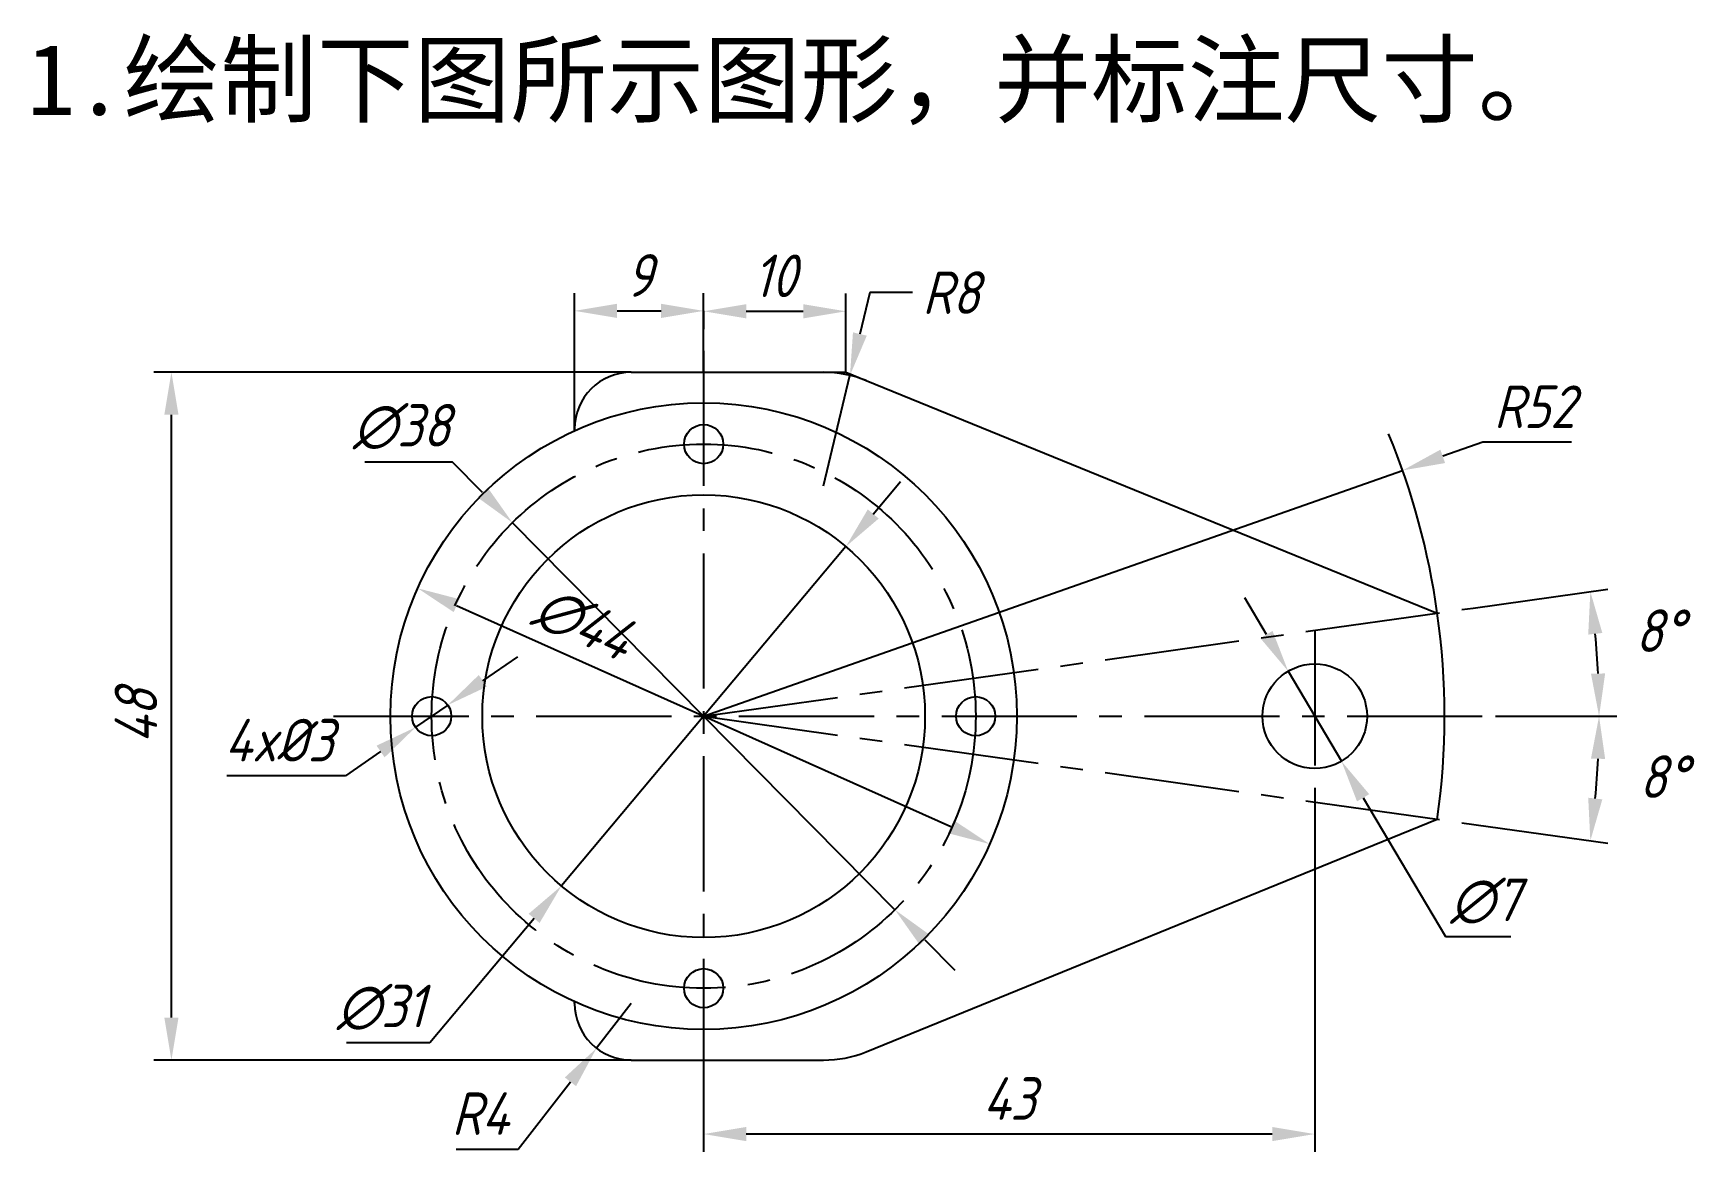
# Model space of a CAD drawing. Header units: millimetres. Extents: x 205 to 439, y 91 to 249.
import ezdxf

# ---------------------------------------------------------------- set-up
doc = ezdxf.new("R2010")
doc.units = ezdxf.units.MM
doc.linetypes.add('CENTER2', pattern=[28.575, 19.05, -3.175, 3.175, -3.175])
for name, color, linetype in [('cen', 1, 'CENTER2'), ('dim', 5, 'Continuous'), ('细实线层', 6, 'Continuous')]:
    doc.layers.add(name, color=color, linetype=linetype)
doc.styles.add('gb', font='gbeitc.shx', dxfattribs={"bigfont": 'gbcbig.shx'})
doc.styles.add('宋体', font='SimSun.ttf')
doc.dimstyles.new('ISO-25$3', dxfattribs={"dimscale": 2, "dimtxt": 3, "dimasz": 3, "dimexe": 1.25, "dimexo": 0, "dimgap": 1, "dimtad": 1, "dimtih": 1, "dimtoh": 1, "dimdec": 0, "dimlfac": 0.5, "dimdsep": 46, "dimtxsty": 'gb', "dimcen": 1, "dimadec": 0, "dimazin": 0, "dimtfac": 1, "dimtdec": 0, "dimtmove": 0, "dimatfit": 0, "dimfxl": 0, "dimarcsym": 0})
doc.dimstyles.new('习题', dxfattribs={"dimscale": 2, "dimtxt": 3, "dimasz": 3, "dimexe": 1.25, "dimexo": 0, "dimgap": 1, "dimtad": 1, "dimdec": 0, "dimlfac": 0.5, "dimdsep": 46, "dimtxsty": 'gb', "dimcen": 2.5, "dimadec": 0, "dimazin": 0, "dimtfac": 1, "dimtdec": 0, "dimtmove": 0, "dimatfit": 3, "dimfxl": 0, "dimarcsym": 0})
doc.dimstyles.new('习题$2', dxfattribs={"dimscale": 2, "dimtxt": 3, "dimasz": 3, "dimexe": 1.25, "dimexo": 0, "dimgap": 1, "dimtad": 2, "dimtih": 1, "dimtoh": 1, "dimdec": 0, "dimlfac": 0.5, "dimdsep": 46, "dimtxsty": 'gb', "dimcen": 2.5, "dimadec": 0, "dimazin": 0, "dimtfac": 1, "dimtdec": 0, "dimtmove": 1, "dimatfit": 2, "dimfxl": 0, "dimarcsym": 0})
doc.dimstyles.new('习题$3', dxfattribs={"dimscale": 2, "dimtxt": 3, "dimasz": 3, "dimexe": 1.25, "dimexo": 0, "dimgap": 1, "dimtad": 1, "dimdec": 0, "dimlfac": 0.5, "dimdsep": 46, "dimtxsty": 'gb', "dimcen": 2.5, "dimadec": 0, "dimazin": 0, "dimtfac": 1, "dimtdec": 0, "dimtmove": 0, "dimatfit": 2, "dimfxl": 0, "dimarcsym": 0})
doc.dimstyles.new('习题$4', dxfattribs={"dimscale": 2, "dimtxt": 3, "dimasz": 3, "dimexe": 1.25, "dimexo": 0, "dimgap": 1, "dimtad": 1, "dimtih": 1, "dimtoh": 1, "dimdec": 0, "dimlfac": 0.5, "dimdsep": 46, "dimtxsty": 'gb', "dimcen": 2.5, "dimadec": 0, "dimazin": 0, "dimtfac": 1, "dimtdec": 0, "dimtmove": 0, "dimatfit": 3, "dimfxl": 0, "dimarcsym": 0})

# ---------------------------------------------------------------- blocks, each defined once
blk = doc.blocks.new('*D1')
at = {"layer": 'Defpoints', "color": 0}
for p in [(258.9, 170.83), (339.53, 134.78)]:
    blk.add_point(p, dxfattribs=at)
at = {"layer": 'dim', "color": 0, "lineweight": -2}
blk.add_line((334.05, 137.23), (264.38, 168.38), dxfattribs=at)
at = {"layer": 'dim', "color": 0}
for points in [[(264.79, 169.29), (263.97, 167.47), (258.9, 170.83)], [(334.46, 138.14), (333.64, 136.32), (339.53, 134.78)]]:
    blk.add_solid(points, dxfattribs=at)
at = {"layer": 'dim', "color": 0, "insert": (282.29, 165.85), "char_height": 6, "attachment_point": 5, "rotation": 335.9113, "style": 'gb'}
blk.add_mtext('∅44', dxfattribs=at)
blk = doc.blocks.new('*D2')
at = {"layer": 'Defpoints', "color": 0}
for p in [(272.26, 180.07), (326.17, 125.53)]:
    blk.add_point(p, dxfattribs=at)
at = {"layer": 'dim', "color": 0, "lineweight": -2}
for p, q in [((263.82, 188.61), (251.45, 188.61)), ((268.04, 184.34), (263.82, 188.61)), ((326.17, 125.53), (272.26, 180.07)), ((330.39, 121.27), (334.61, 117))]:
    blk.add_line(p, q, dxfattribs=at)
at = {"layer": 'dim', "color": 0}
for points in [[(268.75, 185.04), (267.33, 183.64), (272.26, 180.07)], [(331.1, 121.97), (329.68, 120.56), (326.17, 125.53)]]:
    blk.add_solid(points, dxfattribs=at)
at = {"layer": 'dim', "color": 0, "insert": (256.63, 193.61), "char_height": 6, "attachment_point": 5, "style": 'gb'}
blk.add_mtext('∅38', dxfattribs=at)
blk = doc.blocks.new('*D3')
at = {"layer": 'Defpoints', "color": 0}
for p in [(397.74, 187.44), (299.21, 152.8)]:
    blk.add_point(p, dxfattribs=at)
at = {"layer": 'dim', "color": 0, "lineweight": -2}
for p, q in [((409.06, 191.42), (403.4, 189.43)), ((421.56, 191.42), (409.06, 191.42)), ((299.21, 152.8), (397.74, 187.44))]:
    blk.add_line(p, q, dxfattribs=at)
at = {"layer": 'dim', "color": 0}
blk.add_solid([(403.07, 190.37), (403.73, 188.48), (397.74, 187.44)], dxfattribs=at)
at = {"layer": 'dim', "color": 0, "insert": (416.31, 196.42), "char_height": 6, "attachment_point": 5, "style": 'gb'}
blk.add_mtext('R52', dxfattribs=at)
blk = doc.blocks.new('*D4')
at = {"layer": 'Defpoints', "color": 0}
for p in [(407.71, 168.05), (425.3, 158.68), (299.21, 152.8), (410.84, 152.8)]:
    blk.add_point(p, dxfattribs=at)
at = {"layer": 'dim', "color": 0, "lineweight": -2}
for p, q in [((407.71, 168.05), (426.69, 170.72)), ((410.84, 152.8), (427.94, 152.8))]:
    blk.add_line(p, q, dxfattribs=at)
blk.add_arc((299.21, 152.8), 126.23, 2.7237, 5.2763, dxfattribs=at)
at = {"layer": 'dim', "color": 0}
for points in [[(423.91, 164.3), (425.9, 164.53), (424.21, 170.37)], [(426.3, 158.83), (424.3, 158.78), (425.44, 152.8)]]:
    blk.add_solid(points, dxfattribs=at)
at = {"layer": 'dim', "color": 0, "insert": (433.94, 164.85), "char_height": 6, "attachment_point": 5, "style": 'gb'}
blk.add_mtext('8°', dxfattribs=at)
blk = doc.blocks.new('*D5')
at = {"layer": 'Defpoints', "color": 0}
for p in [(319.26, 176.71), (279.17, 128.9)]:
    blk.add_point(p, dxfattribs=at)
at = {"layer": 'dim', "color": 0, "lineweight": -2}
for p, q in [((323.12, 181.3), (326.98, 185.9)), ((319.26, 176.71), (279.17, 128.9)), ((275.31, 124.31), (260.59, 106.76)), ((260.59, 106.76), (248.84, 106.76))]:
    blk.add_line(p, q, dxfattribs=at)
at = {"layer": 'dim', "color": 0}
for points in [[(322.35, 181.95), (323.89, 180.66), (319.26, 176.71)], [(274.54, 124.95), (276.08, 123.66), (279.17, 128.9)]]:
    blk.add_solid(points, dxfattribs=at)
at = {"layer": 'dim', "color": 0, "insert": (253.71, 111.76), "char_height": 6, "attachment_point": 5, "style": 'gb'}
blk.add_mtext('∅31', dxfattribs=at)
blk = doc.blocks.new('*D6')
at = {"layer": 'Defpoints', "color": 0}
for p in [(247.04, 152.8), (299.21, 152.8), (410.84, 152.8), (424.9, 141.07), (406.08, 137.79)]:
    blk.add_point(p, dxfattribs=at)
at = {"layer": 'dim', "color": 0, "lineweight": -2}
for p, q in [((410.84, 152.8), (427.94, 152.8)), ((406.08, 137.79), (426.69, 134.89))]:
    blk.add_line(p, q, dxfattribs=at)
blk.add_arc((299.21, 152.8), 126.23, 354.7237, 357.2763, dxfattribs=at)
at = {"layer": 'dim', "color": 0}
for points in [[(424.3, 146.83), (426.3, 146.78), (425.44, 152.8)], [(425.9, 141.08), (423.91, 141.31), (424.21, 135.24)]]:
    blk.add_solid(points, dxfattribs=at)
at = {"layer": 'dim', "color": 0, "insert": (434.49, 144.28), "char_height": 6, "attachment_point": 5, "style": 'gb'}
blk.add_mtext('8°', dxfattribs=at)
blk = doc.blocks.new('*D7')
at = {"layer": 'Defpoints', "color": 0}
for p in [(263.14, 154.37), (258.6, 151.24)]:
    blk.add_point(p, dxfattribs=at)
at = {"layer": 'dim', "color": 0, "lineweight": -2}
for p, q in [((268.07, 157.78), (273.01, 161.19)), ((263.14, 154.37), (258.6, 151.24)), ((253.66, 147.83), (248.73, 144.42)), ((248.73, 144.42), (231.98, 144.42))]:
    blk.add_line(p, q, dxfattribs=at)
at = {"layer": 'dim', "color": 0}
for points in [[(267.51, 158.61), (268.64, 156.96), (263.14, 154.37)], [(253.1, 148.65), (254.23, 147), (258.6, 151.24)]]:
    blk.add_solid(points, dxfattribs=at)
at = {"layer": 'dim', "color": 0, "insert": (239.35, 149.42), "char_height": 6, "attachment_point": 5, "style": 'gb'}
blk.add_mtext('4x%%c3', dxfattribs=at)
blk = doc.blocks.new('*D8')
at = {"layer": 'Defpoints', "color": 0}
for p in [(289.01, 112.33), (284.11, 106.01)]:
    blk.add_point(p, dxfattribs=at)
at = {"layer": 'dim', "color": 0, "lineweight": -2}
for p, q in [((289.01, 112.33), (284.11, 106.01)), ((273.07, 91.79), (280.43, 101.27)), ((264.32, 91.79), (273.07, 91.79))]:
    blk.add_line(p, q, dxfattribs=at)
at = {"layer": 'dim', "color": 0}
blk.add_solid([(279.64, 101.89), (281.22, 100.66), (284.11, 106.01)], dxfattribs=at)
at = {"layer": 'dim', "color": 0, "insert": (267.7, 96.79), "char_height": 6, "attachment_point": 5, "style": 'gb'}
blk.add_mtext('R4', dxfattribs=at)
blk = doc.blocks.new('*D9')
at = {"layer": 'Defpoints', "color": 0}
for p in [(381.61, 159.15), (389.12, 146.46)]:
    blk.add_point(p, dxfattribs=at)
at = {"layer": 'dim', "color": 0, "lineweight": -2}
for p, q in [((378.55, 164.31), (375.49, 169.47)), ((381.61, 159.15), (389.12, 146.46)), ((392.18, 141.3), (403.77, 121.73)), ((403.77, 121.73), (413.02, 121.73))]:
    blk.add_line(p, q, dxfattribs=at)
at = {"layer": 'dim', "color": 0}
for points in [[(379.41, 164.82), (377.69, 163.8), (381.61, 159.15)], [(393.04, 141.81), (391.32, 140.79), (389.12, 146.46)]]:
    blk.add_solid(points, dxfattribs=at)
at = {"layer": 'dim', "color": 0, "insert": (409.39, 126.73), "char_height": 6, "attachment_point": 5, "style": 'gb'}
blk.add_mtext('∅7', dxfattribs=at)
blk = doc.blocks.new('*D10')
at = {"layer": 'Defpoints', "color": 0}
for p in [(319.84, 200.84), (316.1, 185.28)]:
    blk.add_point(p, dxfattribs=at)
at = {"layer": 'dim', "color": 0, "lineweight": -2}
for p, q in [((322.63, 212.5), (321.24, 206.67)), ((328.63, 212.5), (322.63, 212.5)), ((316.1, 185.28), (319.84, 200.84))]:
    blk.add_line(p, q, dxfattribs=at)
at = {"layer": 'dim', "color": 0}
blk.add_solid([(320.26, 206.9), (322.21, 206.44), (319.84, 200.84)], dxfattribs=at)
at = {"layer": 'dim', "color": 0, "insert": (334.07, 212.5), "char_height": 6, "attachment_point": 5, "style": 'gb'}
blk.add_mtext('R8', dxfattribs=at)
blk = doc.blocks.new('*D11')
at = {"layer": 'Defpoints', "color": 0}
for p in [(224.18, 201.28), (289.01, 201.28), (289.01, 104.33)]:
    blk.add_point(p, dxfattribs=at)
at = {"layer": 'dim', "color": 0, "lineweight": -2}
for p, q in [((289.01, 201.28), (221.68, 201.28)), ((224.18, 110.33), (224.18, 195.28)), ((289.01, 104.33), (221.68, 104.33))]:
    blk.add_line(p, q, dxfattribs=at)
at = {"layer": 'dim', "color": 0}
for points in [[(223.18, 195.28), (225.18, 195.28), (224.18, 201.28)], [(223.18, 110.33), (225.18, 110.33), (224.18, 104.33)]]:
    blk.add_solid(points, dxfattribs=at)
at = {"layer": 'dim', "color": 0, "insert": (219.18, 152.8), "char_height": 6, "attachment_point": 5, "rotation": 90, "style": 'gb'}
blk.add_mtext('48', dxfattribs=at)
blk = doc.blocks.new('*D12')
at = {"layer": 'Defpoints', "color": 0}
for p in [(299.21, 209.93), (299.21, 201.28), (281.01, 193.04)]:
    blk.add_point(p, dxfattribs=at)
at = {"layer": 'dim', "color": 0, "lineweight": -2}
for p, q in [((281.01, 193.04), (281.01, 212.43)), ((299.21, 201.28), (299.21, 212.43)), ((287.01, 209.93), (293.21, 209.93))]:
    blk.add_line(p, q, dxfattribs=at)
at = {"layer": 'dim', "color": 0}
for points in [[(287.01, 210.93), (287.01, 208.93), (281.01, 209.93)], [(293.21, 210.93), (293.21, 208.93), (299.21, 209.93)]]:
    blk.add_solid(points, dxfattribs=at)
at = {"layer": 'dim', "color": 0, "insert": (290.11, 214.93), "char_height": 6, "attachment_point": 5, "style": 'gb'}
blk.add_mtext('9', dxfattribs=at)
blk = doc.blocks.new('*D13')
at = {"layer": 'Defpoints', "color": 0}
for p in [(299.21, 209.93), (319.24, 209.87), (319.24, 201.28)]:
    blk.add_point(p, dxfattribs=at)
at = {"layer": 'dim', "color": 0, "lineweight": -2}
for p, q in [((319.24, 201.28), (319.24, 212.37)), ((299.21, 209.93), (299.21, 207.37)), ((305.21, 209.87), (313.24, 209.87))]:
    blk.add_line(p, q, dxfattribs=at)
at = {"layer": 'dim', "color": 0}
for points in [[(305.21, 210.87), (305.21, 208.87), (299.21, 209.87)], [(313.24, 210.87), (313.24, 208.87), (319.24, 209.87)]]:
    blk.add_solid(points, dxfattribs=at)
at = {"layer": 'dim', "color": 0, "insert": (309.22, 214.87), "char_height": 6, "attachment_point": 5, "style": 'gb'}
blk.add_mtext('10', dxfattribs=at)
blk = doc.blocks.new('*D14')
at = {"layer": 'Defpoints', "color": 0}
for p in [(385.36, 140.7), (299.21, 100.09), (299.21, 93.91)]:
    blk.add_point(p, dxfattribs=at)
at = {"layer": 'dim', "color": 0, "lineweight": -2}
for p, q in [((385.36, 140.7), (385.36, 91.41)), ((299.21, 100.09), (299.21, 91.41)), ((379.36, 93.91), (305.21, 93.91))]:
    blk.add_line(p, q, dxfattribs=at)
at = {"layer": 'dim', "color": 0}
for points in [[(305.21, 94.91), (305.21, 92.91), (299.21, 93.91)], [(379.36, 94.91), (379.36, 92.91), (385.36, 93.91)]]:
    blk.add_solid(points, dxfattribs=at)
at = {"layer": 'dim', "color": 0, "insert": (342.29, 98.91), "char_height": 6, "attachment_point": 5, "style": 'gb'}
blk.add_mtext('43', dxfattribs=at)

msp = doc.modelspace()

# ---------------------------------------------------------------- linework, layer by layer
for p, q in [((289.01, 201.28), (316.1, 201.28)), ((322.13, 200.1), (402.63, 167.34)), ((322.13, 105.51), (402.63, 138.27)), ((289.01, 104.33), (316.1, 104.33))]:
    msp.add_line(p, q)
for centre, radius in [((299.21, 152.8), 44.16), ((299.21, 191.15), 2.76), ((299.21, 152.8), 31.2), ((385.36, 152.8), 7.37), ((260.87, 152.8), 2.76), ((337.56, 152.8), 2.76), ((299.21, 114.46), 2.76)]:
    msp.add_circle(centre, radius)
for centre, radius, start, end in [((289.01, 193.28), 8, 90, 180), ((316.1, 185.28), 16, 67.8572, 90), ((299.21, 152.8), 104.44, 352, 8), ((289.01, 112.33), 8, 180, 270), ((316.1, 120.33), 16, 270, 292.1428)]:
    msp.add_arc(centre, radius, start, end)
at = {"layer": 'cen'}
for p, q in [((299.21, 204.31), (299.21, 100.09)), ((299.21, 152.8), (407.71, 168.05)), ((385.36, 164.91), (385.36, 140.7)), ((247.04, 152.8), (410.84, 152.8)), ((299.21, 152.8), (406.08, 137.79))]:
    msp.add_line(p, q, dxfattribs=at)
msp.add_circle((299.21, 152.8), 38.35, dxfattribs=at)
at = {"layer": 'dim'}
for p, q in [((281.01, 193.28), (281.01, 193.04)), ((281.01, 112.33), (281.01, 112.57))]:
    msp.add_line(p, q, dxfattribs=at)
msp.add_arc((299.21, 152.8), 104.44, 8, 22.3901, dxfattribs=at)
at = {"layer": '细实线层'}
for p, q in [((316.1, 201.28), (319.24, 201.28)), ((319.24, 201.28), (322.13, 200.1))]:
    msp.add_line(p, q, dxfattribs=at)

# ---------------------------------------------------------------- texts
at = {"style": '宋体'}
msp.add_text('1.绘制下图所示图形，并标注尺寸。', height=10, dxfattribs=at).set_placement((203.81, 237.55))

# ---------------------------------------------------------------- dimensions: what is measured, and where the dimension line sits
at = {"layer": 'dim'}
for base, p1, p2, picture, middle in [((299.21, 209.93), (281.01, 193.04), (299.21, 201.28), '*D12', (290.11, 214.93)), ((319.24, 209.87), (299.21, 209.93), (319.24, 201.28), '*D13', (309.22, 214.87)), ((299.21, 93.91), (385.36, 140.7), (299.21, 100.09), '*D14', (342.29, 98.91))]:
    dim = msp.add_linear_dim(base=base, p1=p1, p2=p2, dimstyle='习题', dxfattribs=at)
    dim.commit()
    dim.dimension.update_dxf_attribs({"geometry": picture, "text_midpoint": middle})
for center, mpoint, picture, middle in [((316.1, 185.28), (319.84, 200.84), '*D10', (334.07, 212.5)), ((299.21, 152.8), (397.74, 187.44), '*D3', (416.31, 196.42)), ((289.01, 112.33), (284.11, 106.01), '*D8', (267.7, 96.79))]:
    dim = msp.add_radius_dim(center=center, mpoint=mpoint, dimstyle='习题$4', dxfattribs=at)
    dim.commit()
    dim.dimension.update_dxf_attribs({"geometry": picture, "text_midpoint": middle})
dim = msp.add_linear_dim(base=(224.18, 201.28), p1=(289.01, 104.33), p2=(289.01, 201.28), angle=90, dimstyle='习题', dxfattribs=at)
dim.commit()
dim.dimension.update_dxf_attribs({"geometry": '*D11', "text_midpoint": (219.18, 152.8)})
for p1, p2, dimstyle, picture, middle in [((326.17, 125.53), (272.26, 180.07), 'ISO-25$3', '*D2', (256.63, 188.61)), ((319.26, 176.71), (279.17, 128.9), 'ISO-25$3', '*D5', (253.71, 106.76)), ((339.53, 134.78), (258.9, 170.83), '习题$3', '*D1', (280.25, 161.28)), ((381.61, 159.15), (389.12, 146.46), 'ISO-25$3', '*D9', (409.39, 121.73))]:
    dim = msp.add_diameter_dim_2p(p1=p1, p2=p2, dimstyle=dimstyle, dxfattribs=at)
    dim.commit()
    dim.dimension.update_dxf_attribs({"geometry": picture, "text_midpoint": middle, "dimtype": 163})
dim = msp.add_angular_dim_3p(base=(425.3, 158.68), center=(299.21, 152.8), p1=(410.84, 152.8), p2=(407.71, 168.05), dimstyle='习题$2', dxfattribs=at)
dim.commit()
dim.dimension.update_dxf_attribs({"geometry": '*D4', "text_midpoint": (427.78, 164.3), "dimtype": 165})
dim = msp.add_diameter_dim_2p(p1=(263.14, 154.37), p2=(258.6, 151.24), text='4x%%c3', dimstyle='ISO-25$3', dxfattribs=at)
dim.commit()
dim.dimension.update_dxf_attribs({"geometry": '*D7', "text_midpoint": (239.35, 149.42)})
dim = msp.add_angular_dim_2l(base=(424.9, 141.07), line1=((247.04, 152.8), (410.84, 152.8)), line2=((299.21, 152.8), (406.08, 137.79)), dimstyle='习题$2', override={"dimtmove": 2}, dxfattribs=at)
dim.commit()
dim.dimension.update_dxf_attribs({"geometry": '*D6', "text_midpoint": (434.49, 144.28), "dimtype": 162})

doc.saveas('drawing.dxf')
